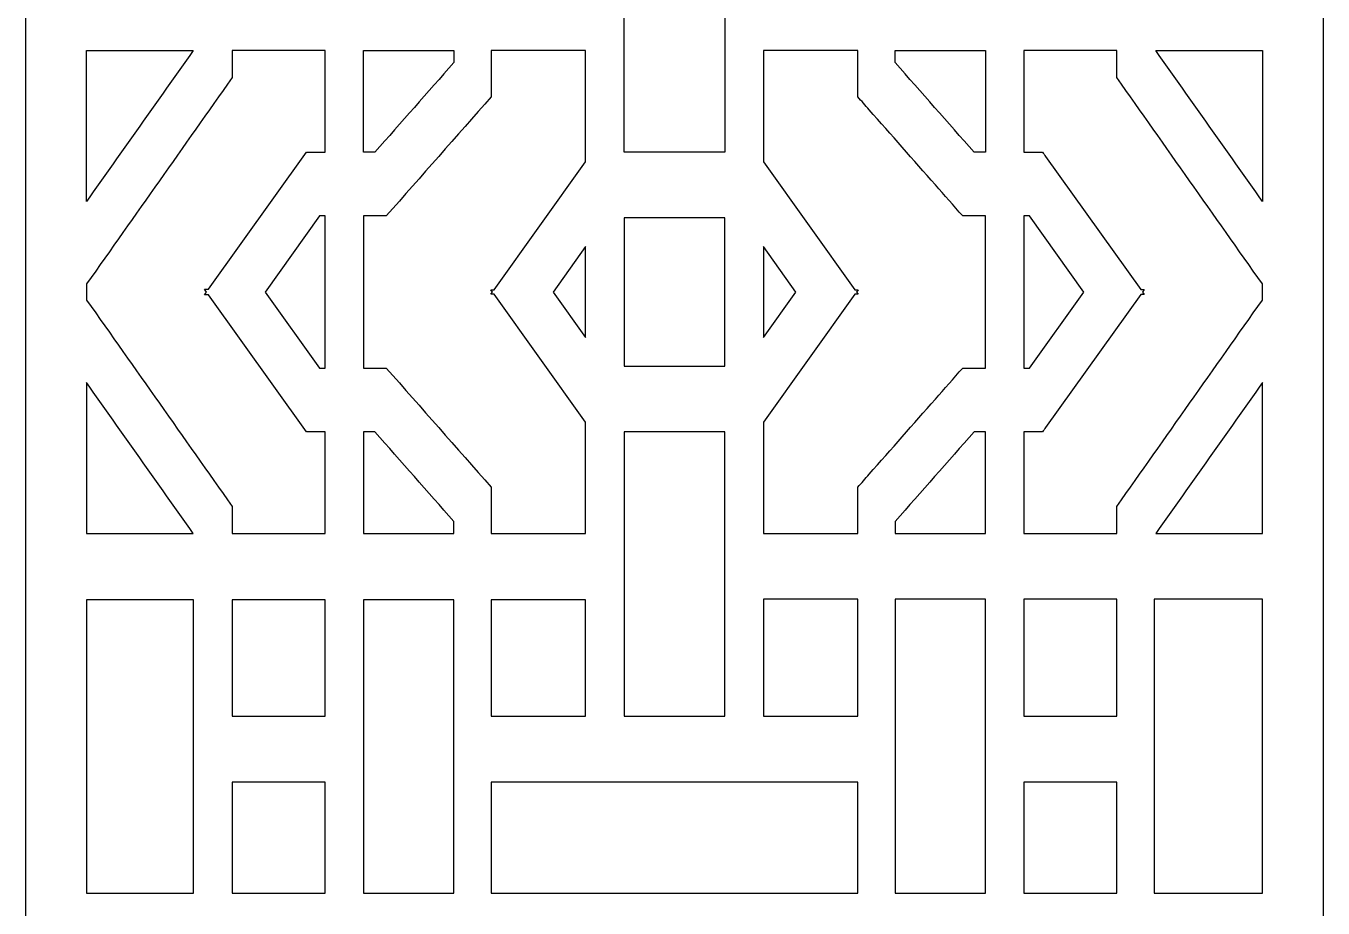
# Model space of a CAD drawing. Header units: centimetres. Extents: x 7.81 to 12.93, y -0.75 to 9.
# Drawn here: x 7.81 to 12.93, y 1.69 to 5.18 of the extents above; entities that cross this region are included whole.
import ezdxf

# ---------------------------------------------------------------- set-up
doc = ezdxf.new("R2010")
doc.units = ezdxf.units.CM
doc.header["$MEASUREMENT"] = 0
doc.layers.add('layer 1', color=7, linetype='Continuous')

msp = doc.modelspace()

# ---------------------------------------------------------------- linework, layer by layer
at = {"layer": 'layer 1', "color": 250, "lineweight": 30}
for points, knots in [([(12.92771, 4.11537), (12.92771, 4.11537), (12.92771, 4.13556), (12.92771, 4.13556), (12.92771, 4.13556), (12.92771, 4.13556), (12.92771, 9.00077), (12.92771, 9.00077), (12.92771, 9.00077), (11.22116, 9.00077), (9.51461, 9.00077), (7.80806, 9.00077), (7.80806, 9.00077), (7.80806, 9.00077), (7.80806, 4.13556), (7.80806, 4.13556), (7.80806, 4.13556), (7.80806, 4.13556), (7.80806, 4.11537), (7.80806, 4.11537), (7.80806, 4.11537), (7.80806, 4.11537), (7.80806, -0.74983), (7.80806, -0.74983), (7.80806, -0.74983), (9.51461, -0.74983), (11.22116, -0.74983), (12.92771, -0.74983), (12.92771, -0.74983), (12.92771, -0.74983), (12.92771, 4.11537), (12.92771, 4.11537)], [0, 0, 0, 0, 0.1111111, 0.1111111, 0.1111111, 0.1111111, 0.2222222, 0.2222222, 0.2222222, 0.2222222, 0.3333333, 0.3333333, 0.3333333, 0.3333333, 0.4444444, 0.4444444, 0.4444444, 0.4444444, 0.5555556, 0.5555556, 0.5555556, 0.5555556, 0.6666667, 0.6666667, 0.6666667, 0.6666667, 0.7777778, 0.7777778, 0.7777778, 0.7777778, 1, 1, 1, 1]), ([(10.16925, 5.80037), (10.16925, 5.42613), (10.16925, 5.05187), (10.16925, 4.67762), (10.16925, 4.67762), (10.25012, 4.67762), (10.33099, 4.67762), (10.41185, 4.67762), (10.41185, 4.67762), (10.43469, 4.67762), (10.45752, 4.67762), (10.48035, 4.67762), (10.48035, 4.67762), (10.5091, 4.67762), (10.53785, 4.67762), (10.56661, 4.67762), (10.56661, 4.67762), (10.56661, 4.8112), (10.56661, 4.94479), (10.56661, 5.07837), (10.56661, 5.07837), (10.56661, 5.16499), (10.56661, 5.25159), (10.56661, 5.3382), (10.56661, 5.3382), (10.56661, 5.49226), (10.56661, 5.64632), (10.56661, 5.80037), (10.56661, 5.80037), (10.43415, 5.80037), (10.30171, 5.80037), (10.16925, 5.80037)], [0, 0, 0, 0, 0.1111111, 0.1111111, 0.1111111, 0.1111111, 0.2222222, 0.2222222, 0.2222222, 0.2222222, 0.3333333, 0.3333333, 0.3333333, 0.3333333, 0.4444444, 0.4444444, 0.4444444, 0.4444444, 0.5555556, 0.5555556, 0.5555556, 0.5555556, 0.6666667, 0.6666667, 0.6666667, 0.6666667, 0.7777778, 0.7777778, 0.7777778, 0.7777778, 1, 1, 1, 1]), ([(8.04758, 4.11537), (8.04758, 4.11537), (8.04758, 4.11594), (8.04758, 4.11594), (8.04758, 4.11594), (8.04758, 4.11594), (8.04758, 4.11601), (8.04758, 4.11601), (8.04758, 4.11601), (8.04758, 4.11601), (8.04758, 4.11658), (8.04758, 4.11658), (8.04758, 4.11658), (8.04758, 4.11658), (8.04758, 4.11668), (8.04758, 4.11668), (8.04758, 4.11668), (8.04758, 4.11668), (8.04758, 4.11724), (8.04758, 4.11724), (8.04758, 4.11724), (8.04758, 4.11724), (8.04758, 4.11731), (8.04758, 4.11731), (8.04758, 4.11731), (8.04758, 4.11731), (8.04758, 4.11788), (8.04758, 4.11788), (8.04758, 4.11788), (8.04758, 4.11788), (8.04758, 4.11798), (8.04758, 4.11798), (8.04758, 4.11798), (8.04758, 4.11798), (8.04758, 4.11855), (8.04758, 4.11855), (8.04758, 4.11855), (8.04758, 4.11855), (8.04758, 4.11862), (8.04758, 4.11862), (8.04758, 4.11862), (8.04758, 4.11862), (8.04758, 4.11919), (8.04758, 4.11919), (8.04758, 4.11919), (8.04758, 4.11919), (8.04758, 4.11928), (8.04758, 4.11928), (8.04758, 4.11928), (8.04758, 4.11928), (8.04758, 4.11985), (8.04758, 4.11985), (8.04758, 4.11985), (8.04758, 4.11985), (8.04758, 4.11992), (8.04758, 4.11992), (8.04758, 4.11992), (8.04758, 4.11992), (8.04758, 4.12049), (8.04758, 4.12049), (8.04758, 4.12049), (8.04758, 4.12049), (8.04758, 4.12059), (8.04758, 4.12059), (8.04758, 4.12059), (8.04758, 4.12059), (8.04758, 4.12115), (8.04758, 4.12115), (8.04758, 4.12115), (8.04758, 4.12115), (8.04758, 4.12123), (8.04758, 4.12123), (8.04758, 4.12123), (8.04758, 4.12123), (8.04758, 4.12179), (8.04758, 4.12179), (8.04758, 4.12179), (8.04758, 4.12179), (8.04758, 4.12189), (8.04758, 4.12189), (8.04758, 4.12189), (8.04758, 4.12189), (8.04758, 4.12246), (8.04758, 4.12246), (8.04758, 4.12246), (8.04758, 4.12246), (8.04758, 4.12253), (8.04758, 4.12253), (8.04758, 4.12253), (8.04758, 4.12253), (8.04758, 4.1231), (8.04758, 4.1231), (8.04758, 4.1231), (8.04758, 4.1231), (8.04758, 4.12319), (8.04758, 4.12319), (8.04758, 4.12319), (8.04758, 4.12319), (8.04758, 4.12376), (8.04758, 4.12376), (8.04758, 4.12376), (8.04758, 4.12376), (8.04758, 4.12383), (8.04758, 4.12383), (8.04758, 4.12383), (8.04758, 4.12383), (8.04758, 4.12443), (8.04758, 4.12443), (8.04758, 4.12443), (8.04758, 4.12443), (8.04758, 4.1245), (8.04758, 4.1245), (8.04758, 4.1245), (8.04758, 4.1245), (8.04758, 4.12509), (8.04758, 4.12509), (8.04758, 4.12509), (8.04758, 4.12509), (8.04758, 4.12516), (8.04758, 4.12516), (8.04758, 4.12516), (8.04758, 4.12516), (8.04758, 4.12573), (8.04758, 4.12573), (8.04758, 4.12573), (8.04758, 4.12573), (8.04758, 4.12583), (8.04758, 4.12583), (8.04758, 4.12583), (8.04758, 4.12583), (8.04758, 4.1264), (8.04758, 4.1264), (8.04758, 4.1264), (8.04758, 4.1264), (8.04758, 4.12647), (8.04758, 4.12647), (8.04758, 4.12647), (8.04758, 4.12647), (8.04758, 4.12704), (8.04758, 4.12704), (8.04758, 4.12704), (8.04758, 4.12704), (8.04758, 4.12713), (8.04758, 4.12713), (8.04758, 4.12713), (8.04758, 4.12713), (8.04758, 4.1277), (8.04758, 4.1277), (8.04758, 4.1277), (8.04758, 4.1277), (8.04758, 4.12777), (8.04758, 4.12777), (8.04758, 4.12777), (8.04758, 4.12777), (8.04758, 4.12834), (8.04758, 4.12834), (8.04758, 4.12834), (8.04758, 4.12834), (8.04758, 4.12844), (8.04758, 4.12844), (8.04758, 4.12844), (8.04758, 4.12844), (8.04758, 4.129), (8.04758, 4.129), (8.04758, 4.129), (8.04758, 4.129), (8.04758, 4.12908), (8.04758, 4.12908), (8.04758, 4.12908), (8.04758, 4.12908), (8.04758, 4.12965), (8.04758, 4.12965), (8.04758, 4.12965), (8.04758, 4.12965), (8.04758, 4.12974), (8.04758, 4.12974), (8.04758, 4.12974), (8.04758, 4.12974), (8.04758, 4.13032), (8.04758, 4.13032), (8.04758, 4.13032), (8.04758, 4.13032), (8.04758, 4.13038), (8.04758, 4.13038), (8.04758, 4.13038), (8.04758, 4.13038), (8.04758, 4.13096), (8.04758, 4.13096), (8.04758, 4.13096), (8.04758, 4.13096), (8.04758, 4.13104), (8.04758, 4.13104), (8.04758, 4.13104), (8.04758, 4.13104), (8.04758, 4.13162), (8.04758, 4.13162), (8.04758, 4.13162), (8.04758, 4.13162), (8.04758, 4.13168), (8.04758, 4.13168), (8.04758, 4.13168), (8.04758, 4.13168), (8.04758, 4.13226), (8.04758, 4.13226), (8.04758, 4.13226), (8.04758, 4.13226), (8.04758, 4.13235), (8.04758, 4.13235), (8.04758, 4.13235), (8.04758, 4.13235), (8.04758, 4.13293), (8.04758, 4.13293), (8.04758, 4.13293), (8.04758, 4.13293), (8.04758, 4.13299), (8.04758, 4.13299), (8.04758, 4.13299), (8.04758, 4.13299), (8.04758, 4.13356), (8.04758, 4.13356), (8.04758, 4.13356), (8.04758, 4.13356), (8.04758, 4.13365), (8.04758, 4.13365), (8.04758, 4.13365), (8.04758, 4.13365), (8.04758, 4.13423), (8.04758, 4.13423), (8.04758, 4.13423), (8.04758, 4.13423), (8.04758, 4.13429), (8.04758, 4.13429), (8.04758, 4.13429), (8.04758, 4.13429), (8.04758, 4.13489), (8.04758, 4.13489), (8.04758, 4.13489), (8.04758, 4.13489), (8.04758, 4.13496), (8.04758, 4.13496), (8.04758, 4.13496), (8.04758, 4.13496), (8.04758, 4.13556), (8.04758, 4.13556), (8.04758, 4.13556), (8.04758, 4.13556), (8.04758, 4.15723), (8.04758, 4.15723), (8.04758, 4.15723), (8.23897, 4.42875), (8.43036, 4.70028), (8.62175, 4.9718), (8.62175, 4.9718), (8.62175, 5.00734), (8.62175, 5.04285), (8.62175, 5.07837), (8.62175, 5.07837), (8.74398, 5.07837), (8.86621, 5.07837), (8.98843, 5.07837), (8.98843, 5.07837), (8.98843, 4.94479), (8.98843, 4.8112), (8.98843, 4.67762), (8.98843, 4.67762), (8.96409, 4.67762), (8.93975, 4.67762), (8.9154, 4.67762), (8.9154, 4.67762), (8.9154, 4.67762), (8.52858, 4.13616), (8.52858, 4.13616), (8.52858, 4.13616), (8.52858, 4.13616), (8.51321, 4.13627), (8.51321, 4.13627), (8.51321, 4.13627), (8.51321, 4.13627), (8.52093, 4.12546), (8.52093, 4.12546), (8.52093, 4.12546), (8.52093, 4.12546), (8.51321, 4.11466), (8.51321, 4.11466), (8.51321, 4.11466), (8.51321, 4.11466), (8.52858, 4.11476), (8.52858, 4.11476), (8.52858, 4.11476), (8.52858, 4.11476), (8.9154, 3.57331), (8.9154, 3.57331), (8.9154, 3.57331), (8.93975, 3.57331), (8.96409, 3.57331), (8.98843, 3.57331), (8.98843, 3.57331), (8.98843, 3.43973), (8.98843, 3.30614), (8.98843, 3.17256), (8.98843, 3.17256), (8.86621, 3.17256), (8.74398, 3.17256), (8.62175, 3.17256), (8.62175, 3.17256), (8.62175, 3.20808), (8.62175, 3.2436), (8.62175, 3.27913), (8.62175, 3.27913), (8.43036, 3.55065), (8.23897, 3.82218), (8.04758, 4.0937), (8.04758, 4.0937), (8.04758, 4.0937), (8.04758, 4.11537), (8.04758, 4.11537)], [0, 0, 0, 0, 0.0125, 0.0125, 0.0125, 0.0125, 0.025, 0.025, 0.025, 0.025, 0.0375, 0.0375, 0.0375, 0.0375, 0.05, 0.05, 0.05, 0.05, 0.0625, 0.0625, 0.0625, 0.0625, 0.075, 0.075, 0.075, 0.075, 0.0875, 0.0875, 0.0875, 0.0875, 0.1, 0.1, 0.1, 0.1, 0.1125, 0.1125, 0.1125, 0.1125, 0.125, 0.125, 0.125, 0.125, 0.1375, 0.1375, 0.1375, 0.1375, 0.15, 0.15, 0.15, 0.15, 0.1625, 0.1625, 0.1625, 0.1625, 0.175, 0.175, 0.175, 0.175, 0.1875, 0.1875, 0.1875, 0.1875, 0.2, 0.2, 0.2, 0.2, 0.2125, 0.2125, 0.2125, 0.2125, 0.225, 0.225, 0.225, 0.225, 0.2375, 0.2375, 0.2375, 0.2375, 0.25, 0.25, 0.25, 0.25, 0.2625, 0.2625, 0.2625, 0.2625, 0.275, 0.275, 0.275, 0.275, 0.2875, 0.2875, 0.2875, 0.2875, 0.3, 0.3, 0.3, 0.3, 0.3125, 0.3125, 0.3125, 0.3125, 0.325, 0.325, 0.325, 0.325, 0.3375, 0.3375, 0.3375, 0.3375, 0.35, 0.35, 0.35, 0.35, 0.3625, 0.3625, 0.3625, 0.3625, 0.375, 0.375, 0.375, 0.375, 0.3875, 0.3875, 0.3875, 0.3875, 0.4, 0.4, 0.4, 0.4, 0.4125, 0.4125, 0.4125, 0.4125, 0.425, 0.425, 0.425, 0.425, 0.4375, 0.4375, 0.4375, 0.4375, 0.45, 0.45, 0.45, 0.45, 0.4625, 0.4625, 0.4625, 0.4625, 0.475, 0.475, 0.475, 0.475, 0.4875, 0.4875, 0.4875, 0.4875, 0.5, 0.5, 0.5, 0.5, 0.5125, 0.5125, 0.5125, 0.5125, 0.525, 0.525, 0.525, 0.525, 0.5375, 0.5375, 0.5375, 0.5375, 0.55, 0.55, 0.55, 0.55, 0.5625, 0.5625, 0.5625, 0.5625, 0.575, 0.575, 0.575, 0.575, 0.5875, 0.5875, 0.5875, 0.5875, 0.6, 0.6, 0.6, 0.6, 0.6125, 0.6125, 0.6125, 0.6125, 0.625, 0.625, 0.625, 0.625, 0.6375, 0.6375, 0.6375, 0.6375, 0.65, 0.65, 0.65, 0.65, 0.6625, 0.6625, 0.6625, 0.6625, 0.675, 0.675, 0.675, 0.675, 0.6875, 0.6875, 0.6875, 0.6875, 0.7, 0.7, 0.7, 0.7, 0.7125, 0.7125, 0.7125, 0.7125, 0.725, 0.725, 0.725, 0.725, 0.7375, 0.7375, 0.7375, 0.7375, 0.75, 0.75, 0.75, 0.75, 0.7625, 0.7625, 0.7625, 0.7625, 0.775, 0.775, 0.775, 0.775, 0.7875, 0.7875, 0.7875, 0.7875, 0.8, 0.8, 0.8, 0.8, 0.8125, 0.8125, 0.8125, 0.8125, 0.825, 0.825, 0.825, 0.825, 0.8375, 0.8375, 0.8375, 0.8375, 0.85, 0.85, 0.85, 0.85, 0.8625, 0.8625, 0.8625, 0.8625, 0.875, 0.875, 0.875, 0.875, 0.8875, 0.8875, 0.8875, 0.8875, 0.9, 0.9, 0.9, 0.9, 0.9125, 0.9125, 0.9125, 0.9125, 0.925, 0.925, 0.925, 0.925, 0.9375, 0.9375, 0.9375, 0.9375, 0.95, 0.95, 0.95, 0.95, 0.9625, 0.9625, 0.9625, 0.9625, 0.975, 0.975, 0.975, 0.975, 1, 1, 1, 1]), ([(8.04758, 5.07837), (8.04758, 4.87998), (8.04758, 4.68159), (8.04758, 4.48319), (8.04758, 4.48319), (8.18761, 4.68159), (8.32765, 4.87998), (8.46768, 5.07837), (8.46768, 5.07837), (8.32765, 5.07837), (8.18761, 5.07837), (8.04758, 5.07837)], [0, 0, 0, 0, 0.25, 0.25, 0.25, 0.25, 0.5, 0.5, 0.5, 0.5, 1, 1, 1, 1]), ([(9.14081, 4.11537), (9.14081, 4.11537), (9.14081, 4.11616), (9.14081, 4.11616), (9.14081, 4.11616), (9.14081, 4.11616), (9.14081, 4.12021), (9.14081, 4.12021), (9.14081, 4.12021), (9.14081, 4.12021), (9.14081, 4.121), (9.14081, 4.121), (9.14081, 4.121), (9.14081, 4.121), (9.14081, 4.12506), (9.14081, 4.12506), (9.14081, 4.12506), (9.14081, 4.12506), (9.14081, 4.12585), (9.14081, 4.12585), (9.14081, 4.12585), (9.14081, 4.12585), (9.14081, 4.1299), (9.14081, 4.1299), (9.14081, 4.1299), (9.14081, 4.1299), (9.14081, 4.13069), (9.14081, 4.13069), (9.14081, 4.13069), (9.14081, 4.13069), (9.14081, 4.13477), (9.14081, 4.13477), (9.14081, 4.13477), (9.14081, 4.13477), (9.14081, 4.13556), (9.14081, 4.13556), (9.14081, 4.13556), (9.14081, 4.13556), (9.14081, 4.42578), (9.14081, 4.42578), (9.14081, 4.42578), (9.1706, 4.42578), (9.2004, 4.42578), (9.23019, 4.42578), (9.23019, 4.42578), (9.36833, 4.58262), (9.50647, 4.73946), (9.64462, 4.89628), (9.64462, 4.89628), (9.64462, 4.95698), (9.64462, 5.01768), (9.64462, 5.07837), (9.64462, 5.07837), (9.7687, 5.07837), (9.89278, 5.07837), (10.01687, 5.07837), (10.01687, 5.07837), (10.01687, 4.93204), (10.01687, 4.7857), (10.01687, 4.63937), (10.01687, 4.63937), (10.01687, 4.63937), (9.65596, 4.13418), (9.65596, 4.13418), (9.65596, 4.13418), (9.65596, 4.13418), (9.64355, 4.13412), (9.64355, 4.13412), (9.64355, 4.13412), (9.64355, 4.13412), (9.64973, 4.12546), (9.64973, 4.12546), (9.64973, 4.12546), (9.64973, 4.12546), (9.64355, 4.11681), (9.64355, 4.11681), (9.64355, 4.11681), (9.64355, 4.11681), (9.65597, 4.11672), (9.65597, 4.11672), (9.65597, 4.11672), (9.65597, 4.11672), (10.01687, 3.61156), (10.01687, 3.61156), (10.01687, 3.61156), (10.01687, 3.46523), (10.01687, 3.31889), (10.01687, 3.17256), (10.01687, 3.17256), (9.89278, 3.17256), (9.7687, 3.17256), (9.64462, 3.17256), (9.64462, 3.17256), (9.64462, 3.23325), (9.64462, 3.29395), (9.64462, 3.35465), (9.64462, 3.35465), (9.50647, 3.51148), (9.36833, 3.66831), (9.23019, 3.82515), (9.23019, 3.82515), (9.2004, 3.82515), (9.1706, 3.82515), (9.14081, 3.82515), (9.14081, 3.82515), (9.14081, 3.82515), (9.14081, 4.11537), (9.14081, 4.11537)], [0, 0, 0, 0, 0.0357143, 0.0357143, 0.0357143, 0.0357143, 0.0714286, 0.0714286, 0.0714286, 0.0714286, 0.1071429, 0.1071429, 0.1071429, 0.1071429, 0.1428571, 0.1428571, 0.1428571, 0.1428571, 0.1785714, 0.1785714, 0.1785714, 0.1785714, 0.2142857, 0.2142857, 0.2142857, 0.2142857, 0.25, 0.25, 0.25, 0.25, 0.2857143, 0.2857143, 0.2857143, 0.2857143, 0.3214286, 0.3214286, 0.3214286, 0.3214286, 0.3571429, 0.3571429, 0.3571429, 0.3571429, 0.3928571, 0.3928571, 0.3928571, 0.3928571, 0.4285714, 0.4285714, 0.4285714, 0.4285714, 0.4642857, 0.4642857, 0.4642857, 0.4642857, 0.5, 0.5, 0.5, 0.5, 0.5357143, 0.5357143, 0.5357143, 0.5357143, 0.5714286, 0.5714286, 0.5714286, 0.5714286, 0.6071429, 0.6071429, 0.6071429, 0.6071429, 0.6428571, 0.6428571, 0.6428571, 0.6428571, 0.6785714, 0.6785714, 0.6785714, 0.6785714, 0.7142857, 0.7142857, 0.7142857, 0.7142857, 0.75, 0.75, 0.75, 0.75, 0.7857143, 0.7857143, 0.7857143, 0.7857143, 0.8214286, 0.8214286, 0.8214286, 0.8214286, 0.8571429, 0.8571429, 0.8571429, 0.8571429, 0.8928571, 0.8928571, 0.8928571, 0.8928571, 0.9285714, 0.9285714, 0.9285714, 0.9285714, 1, 1, 1, 1]), ([(9.14081, 5.07837), (9.14081, 4.94479), (9.14081, 4.8112), (9.14081, 4.67762), (9.14081, 4.67762), (9.15572, 4.67762), (9.17062, 4.67762), (9.18552, 4.67762), (9.18552, 4.67762), (9.28932, 4.79547), (9.39311, 4.91331), (9.49691, 5.03115), (9.49691, 5.03115), (9.49691, 5.04689), (9.49691, 5.06264), (9.49691, 5.07837), (9.49691, 5.07837), (9.37821, 5.07837), (9.25952, 5.07837), (9.14081, 5.07837)], [0, 0, 0, 0, 0.1666667, 0.1666667, 0.1666667, 0.1666667, 0.3333333, 0.3333333, 0.3333333, 0.3333333, 0.5, 0.5, 0.5, 0.5, 0.6666667, 0.6666667, 0.6666667, 0.6666667, 1, 1, 1, 1]), ([(11.07961, 4.1165), (11.07961, 4.1165), (11.09242, 4.11652), (11.09242, 4.11652), (11.09242, 4.11652), (11.09242, 4.11652), (11.08601, 4.12546), (11.08601, 4.12546), (11.08601, 4.12546), (11.08601, 4.12546), (11.09242, 4.13441), (11.09242, 4.13441), (11.09242, 4.13441), (11.09242, 4.13441), (11.07961, 4.13441), (11.07961, 4.13441), (11.07961, 4.13441), (11.07961, 4.13441), (10.71899, 4.63925), (10.71899, 4.63925), (10.71899, 4.63925), (10.71899, 4.78562), (10.71899, 4.932), (10.71899, 5.07837), (10.71899, 5.07837), (10.84305, 5.07837), (10.9671, 5.07837), (11.09115, 5.07837), (11.09115, 5.07837), (11.09115, 5.02508), (11.09115, 4.97179), (11.09115, 4.9185), (11.09115, 4.9185), (11.09115, 4.9111), (11.09115, 4.90369), (11.09115, 4.89628), (11.09115, 4.89628), (11.10621, 4.8792), (11.12126, 4.86211), (11.13631, 4.84503), (11.13631, 4.84503), (11.22341, 4.74614), (11.31051, 4.64724), (11.39762, 4.54835), (11.39762, 4.54835), (11.43361, 4.50749), (11.4696, 4.46664), (11.50558, 4.42578), (11.50558, 4.42578), (11.53538, 4.42578), (11.56517, 4.42578), (11.59496, 4.42578), (11.59496, 4.42578), (11.59496, 4.42578), (11.59496, 4.13556), (11.59496, 4.13556), (11.59496, 4.13556), (11.59496, 4.13556), (11.59496, 4.13477), (11.59496, 4.13477), (11.59496, 4.13477), (11.59496, 4.13477), (11.59496, 4.13069), (11.59496, 4.13069), (11.59496, 4.13069), (11.59496, 4.13069), (11.59496, 4.1299), (11.59496, 4.1299), (11.59496, 4.1299), (11.59496, 4.1299), (11.59496, 4.12585), (11.59496, 4.12585), (11.59496, 4.12585), (11.59496, 4.12585), (11.59496, 4.12506), (11.59496, 4.12506), (11.59496, 4.12506), (11.59496, 4.12506), (11.59496, 4.121), (11.59496, 4.121), (11.59496, 4.121), (11.59496, 4.121), (11.59496, 4.12021), (11.59496, 4.12021), (11.59496, 4.12021), (11.59496, 4.12021), (11.59496, 4.11616), (11.59496, 4.11616), (11.59496, 4.11616), (11.59496, 4.11616), (11.59496, 4.11537), (11.59496, 4.11537), (11.59496, 4.11537), (11.59496, 4.11537), (11.59496, 3.82515), (11.59496, 3.82515), (11.59496, 3.82515), (11.56517, 3.82515), (11.53538, 3.82515), (11.50558, 3.82515), (11.50558, 3.82515), (11.4696, 3.78429), (11.43361, 3.74344), (11.39762, 3.70259), (11.39762, 3.70259), (11.31051, 3.60369), (11.22341, 3.5048), (11.13631, 3.40591), (11.13631, 3.40591), (11.12126, 3.38882), (11.10621, 3.37173), (11.09115, 3.35465), (11.09115, 3.35465), (11.09115, 3.34724), (11.09115, 3.33983), (11.09115, 3.33243), (11.09115, 3.33243), (11.09115, 3.27914), (11.09115, 3.22585), (11.09115, 3.17256), (11.09115, 3.17256), (10.9671, 3.17256), (10.84305, 3.17256), (10.71899, 3.17256), (10.71899, 3.17256), (10.71899, 3.31893), (10.71899, 3.46531), (10.71899, 3.61168), (10.71899, 3.61168), (10.71899, 3.61168), (11.07961, 4.1165), (11.07961, 4.1165)], [0, 0, 0, 0, 0.0294118, 0.0294118, 0.0294118, 0.0294118, 0.0588235, 0.0588235, 0.0588235, 0.0588235, 0.0882353, 0.0882353, 0.0882353, 0.0882353, 0.1176471, 0.1176471, 0.1176471, 0.1176471, 0.1470588, 0.1470588, 0.1470588, 0.1470588, 0.1764706, 0.1764706, 0.1764706, 0.1764706, 0.2058824, 0.2058824, 0.2058824, 0.2058824, 0.2352941, 0.2352941, 0.2352941, 0.2352941, 0.2647059, 0.2647059, 0.2647059, 0.2647059, 0.2941176, 0.2941176, 0.2941176, 0.2941176, 0.3235294, 0.3235294, 0.3235294, 0.3235294, 0.3529412, 0.3529412, 0.3529412, 0.3529412, 0.3823529, 0.3823529, 0.3823529, 0.3823529, 0.4117647, 0.4117647, 0.4117647, 0.4117647, 0.4411765, 0.4411765, 0.4411765, 0.4411765, 0.4705882, 0.4705882, 0.4705882, 0.4705882, 0.5, 0.5, 0.5, 0.5, 0.5294118, 0.5294118, 0.5294118, 0.5294118, 0.5588235, 0.5588235, 0.5588235, 0.5588235, 0.5882353, 0.5882353, 0.5882353, 0.5882353, 0.6176471, 0.6176471, 0.6176471, 0.6176471, 0.6470588, 0.6470588, 0.6470588, 0.6470588, 0.6764706, 0.6764706, 0.6764706, 0.6764706, 0.7058824, 0.7058824, 0.7058824, 0.7058824, 0.7352941, 0.7352941, 0.7352941, 0.7352941, 0.7647059, 0.7647059, 0.7647059, 0.7647059, 0.7941176, 0.7941176, 0.7941176, 0.7941176, 0.8235294, 0.8235294, 0.8235294, 0.8235294, 0.8529412, 0.8529412, 0.8529412, 0.8529412, 0.8823529, 0.8823529, 0.8823529, 0.8823529, 0.9117647, 0.9117647, 0.9117647, 0.9117647, 0.9411765, 0.9411765, 0.9411765, 0.9411765, 1, 1, 1, 1]), ([(11.59496, 5.07837), (11.47626, 5.07837), (11.35756, 5.07837), (11.23886, 5.07837), (11.23886, 5.07837), (11.23886, 5.06264), (11.23886, 5.04689), (11.23886, 5.03115), (11.23886, 5.03115), (11.34265, 4.91331), (11.44645, 4.79547), (11.55025, 4.67762), (11.55025, 4.67762), (11.56515, 4.67762), (11.58005, 4.67762), (11.59496, 4.67762), (11.59496, 4.67762), (11.59496, 4.8112), (11.59496, 4.94479), (11.59496, 5.07837)], [0, 0, 0, 0, 0.1666667, 0.1666667, 0.1666667, 0.1666667, 0.3333333, 0.3333333, 0.3333333, 0.3333333, 0.5, 0.5, 0.5, 0.5, 0.6666667, 0.6666667, 0.6666667, 0.6666667, 1, 1, 1, 1]), ([(12.20806, 4.116), (12.20806, 4.116), (12.22152, 4.1161), (12.22152, 4.1161), (12.22152, 4.1161), (12.22152, 4.1161), (12.21481, 4.12546), (12.21481, 4.12546), (12.21481, 4.12546), (12.21481, 4.12546), (12.22152, 4.13483), (12.22152, 4.13483), (12.22152, 4.13483), (12.22152, 4.13483), (12.20807, 4.1349), (12.20807, 4.1349), (12.20807, 4.1349), (12.20807, 4.1349), (11.83257, 4.66055), (11.83257, 4.66055), (11.83257, 4.66055), (11.82851, 4.66624), (11.82444, 4.67193), (11.82037, 4.67762), (11.82037, 4.67762), (11.79603, 4.67762), (11.77169, 4.67762), (11.74734, 4.67762), (11.74734, 4.67762), (11.74734, 4.8112), (11.74734, 4.94479), (11.74734, 5.07837), (11.74734, 5.07837), (11.86957, 5.07837), (11.99179, 5.07837), (12.11402, 5.07837), (12.11402, 5.07837), (12.11402, 5.04285), (12.11402, 5.00734), (12.11402, 4.9718), (12.11402, 4.9718), (12.3054, 4.70028), (12.4968, 4.42875), (12.68819, 4.15723), (12.68819, 4.15723), (12.68819, 4.15723), (12.68819, 4.13556), (12.68819, 4.13556), (12.68819, 4.13556), (12.68819, 4.13556), (12.68819, 4.13496), (12.68819, 4.13496), (12.68819, 4.13496), (12.68819, 4.13496), (12.68819, 4.13489), (12.68819, 4.13489), (12.68819, 4.13489), (12.68819, 4.13489), (12.68819, 4.13429), (12.68819, 4.13429), (12.68819, 4.13429), (12.68819, 4.13429), (12.68819, 4.13423), (12.68819, 4.13423), (12.68819, 4.13423), (12.68819, 4.13423), (12.68819, 4.13365), (12.68819, 4.13365), (12.68819, 4.13365), (12.68819, 4.13365), (12.68819, 4.13356), (12.68819, 4.13356), (12.68819, 4.13356), (12.68819, 4.13356), (12.68819, 4.13299), (12.68819, 4.13299), (12.68819, 4.13299), (12.68819, 4.13299), (12.68819, 4.13293), (12.68819, 4.13293), (12.68819, 4.13293), (12.68819, 4.13293), (12.68819, 4.13235), (12.68819, 4.13235), (12.68819, 4.13235), (12.68819, 4.13235), (12.68819, 4.13226), (12.68819, 4.13226), (12.68819, 4.13226), (12.68819, 4.13226), (12.68819, 4.13168), (12.68819, 4.13168), (12.68819, 4.13168), (12.68819, 4.13168), (12.68819, 4.13162), (12.68819, 4.13162), (12.68819, 4.13162), (12.68819, 4.13162), (12.68819, 4.13104), (12.68819, 4.13104), (12.68819, 4.13104), (12.68819, 4.13104), (12.68819, 4.13096), (12.68819, 4.13096), (12.68819, 4.13096), (12.68819, 4.13096), (12.68819, 4.13038), (12.68819, 4.13038), (12.68819, 4.13038), (12.68819, 4.13038), (12.68819, 4.13032), (12.68819, 4.13032), (12.68819, 4.13032), (12.68819, 4.13032), (12.68819, 4.12974), (12.68819, 4.12974), (12.68819, 4.12974), (12.68819, 4.12974), (12.68819, 4.12965), (12.68819, 4.12965), (12.68819, 4.12965), (12.68819, 4.12965), (12.68819, 4.12908), (12.68819, 4.12908), (12.68819, 4.12908), (12.68819, 4.12908), (12.68819, 4.129), (12.68819, 4.129), (12.68819, 4.129), (12.68819, 4.129), (12.68819, 4.12844), (12.68819, 4.12844), (12.68819, 4.12844), (12.68819, 4.12844), (12.68819, 4.12834), (12.68819, 4.12834), (12.68819, 4.12834), (12.68819, 4.12834), (12.68819, 4.12777), (12.68819, 4.12777), (12.68819, 4.12777), (12.68819, 4.12777), (12.68819, 4.1277), (12.68819, 4.1277), (12.68819, 4.1277), (12.68819, 4.1277), (12.68819, 4.12713), (12.68819, 4.12713), (12.68819, 4.12713), (12.68819, 4.12713), (12.68819, 4.12704), (12.68819, 4.12704), (12.68819, 4.12704), (12.68819, 4.12704), (12.68819, 4.12647), (12.68819, 4.12647), (12.68819, 4.12647), (12.68819, 4.12647), (12.68819, 4.1264), (12.68819, 4.1264), (12.68819, 4.1264), (12.68819, 4.1264), (12.68819, 4.12583), (12.68819, 4.12583), (12.68819, 4.12583), (12.68819, 4.12583), (12.68819, 4.12573), (12.68819, 4.12573), (12.68819, 4.12573), (12.68819, 4.12573), (12.68819, 4.12516), (12.68819, 4.12516), (12.68819, 4.12516), (12.68819, 4.12516), (12.68819, 4.12509), (12.68819, 4.12509), (12.68819, 4.12509), (12.68819, 4.12509), (12.68819, 4.1245), (12.68819, 4.1245), (12.68819, 4.1245), (12.68819, 4.1245), (12.68819, 4.12443), (12.68819, 4.12443), (12.68819, 4.12443), (12.68819, 4.12443), (12.68819, 4.12383), (12.68819, 4.12383), (12.68819, 4.12383), (12.68819, 4.12383), (12.68819, 4.12376), (12.68819, 4.12376), (12.68819, 4.12376), (12.68819, 4.12376), (12.68819, 4.12319), (12.68819, 4.12319), (12.68819, 4.12319), (12.68819, 4.12319), (12.68819, 4.1231), (12.68819, 4.1231), (12.68819, 4.1231), (12.68819, 4.1231), (12.68819, 4.12253), (12.68819, 4.12253), (12.68819, 4.12253), (12.68819, 4.12253), (12.68819, 4.12246), (12.68819, 4.12246), (12.68819, 4.12246), (12.68819, 4.12246), (12.68819, 4.12189), (12.68819, 4.12189), (12.68819, 4.12189), (12.68819, 4.12189), (12.68819, 4.12179), (12.68819, 4.12179), (12.68819, 4.12179), (12.68819, 4.12179), (12.68819, 4.12123), (12.68819, 4.12123), (12.68819, 4.12123), (12.68819, 4.12123), (12.68819, 4.12115), (12.68819, 4.12115), (12.68819, 4.12115), (12.68819, 4.12115), (12.68819, 4.12059), (12.68819, 4.12059), (12.68819, 4.12059), (12.68819, 4.12059), (12.68819, 4.12049), (12.68819, 4.12049), (12.68819, 4.12049), (12.68819, 4.12049), (12.68819, 4.11992), (12.68819, 4.11992), (12.68819, 4.11992), (12.68819, 4.11992), (12.68819, 4.11985), (12.68819, 4.11985), (12.68819, 4.11985), (12.68819, 4.11985), (12.68819, 4.11928), (12.68819, 4.11928), (12.68819, 4.11928), (12.68819, 4.11928), (12.68819, 4.11919), (12.68819, 4.11919), (12.68819, 4.11919), (12.68819, 4.11919), (12.68819, 4.11862), (12.68819, 4.11862), (12.68819, 4.11862), (12.68819, 4.11862), (12.68819, 4.11855), (12.68819, 4.11855), (12.68819, 4.11855), (12.68819, 4.11855), (12.68819, 4.11798), (12.68819, 4.11798), (12.68819, 4.11798), (12.68819, 4.11798), (12.68819, 4.11788), (12.68819, 4.11788), (12.68819, 4.11788), (12.68819, 4.11788), (12.68819, 4.11731), (12.68819, 4.11731), (12.68819, 4.11731), (12.68819, 4.11731), (12.68819, 4.11724), (12.68819, 4.11724), (12.68819, 4.11724), (12.68819, 4.11724), (12.68819, 4.11668), (12.68819, 4.11668), (12.68819, 4.11668), (12.68819, 4.11668), (12.68819, 4.11658), (12.68819, 4.11658), (12.68819, 4.11658), (12.68819, 4.11658), (12.68819, 4.11601), (12.68819, 4.11601), (12.68819, 4.11601), (12.68819, 4.11601), (12.68819, 4.11594), (12.68819, 4.11594), (12.68819, 4.11594), (12.68819, 4.11594), (12.68819, 4.11537), (12.68819, 4.11537), (12.68819, 4.11537), (12.68819, 4.11537), (12.68819, 4.0937), (12.68819, 4.0937), (12.68819, 4.0937), (12.4968, 3.82218), (12.3054, 3.55065), (12.11402, 3.27913), (12.11402, 3.27913), (12.11402, 3.2436), (12.11402, 3.20808), (12.11402, 3.17256), (12.11402, 3.17256), (11.99179, 3.17256), (11.86957, 3.17256), (11.74734, 3.17256), (11.74734, 3.17256), (11.74734, 3.30614), (11.74734, 3.43973), (11.74734, 3.57331), (11.74734, 3.57331), (11.77169, 3.57331), (11.79603, 3.57331), (11.82037, 3.57331), (11.82037, 3.57331), (11.82444, 3.579), (11.82851, 3.5847), (11.83257, 3.59038), (11.83257, 3.59038), (11.83257, 3.59038), (12.20806, 4.116), (12.20806, 4.116)], [0, 0, 0, 0, 0.0121951, 0.0121951, 0.0121951, 0.0121951, 0.0243902, 0.0243902, 0.0243902, 0.0243902, 0.0365854, 0.0365854, 0.0365854, 0.0365854, 0.0487805, 0.0487805, 0.0487805, 0.0487805, 0.0609756, 0.0609756, 0.0609756, 0.0609756, 0.0731707, 0.0731707, 0.0731707, 0.0731707, 0.0853659, 0.0853659, 0.0853659, 0.0853659, 0.097561, 0.097561, 0.097561, 0.097561, 0.1097561, 0.1097561, 0.1097561, 0.1097561, 0.1219512, 0.1219512, 0.1219512, 0.1219512, 0.1341463, 0.1341463, 0.1341463, 0.1341463, 0.1463415, 0.1463415, 0.1463415, 0.1463415, 0.1585366, 0.1585366, 0.1585366, 0.1585366, 0.1707317, 0.1707317, 0.1707317, 0.1707317, 0.1829268, 0.1829268, 0.1829268, 0.1829268, 0.195122, 0.195122, 0.195122, 0.195122, 0.2073171, 0.2073171, 0.2073171, 0.2073171, 0.2195122, 0.2195122, 0.2195122, 0.2195122, 0.2317073, 0.2317073, 0.2317073, 0.2317073, 0.2439024, 0.2439024, 0.2439024, 0.2439024, 0.2560976, 0.2560976, 0.2560976, 0.2560976, 0.2682927, 0.2682927, 0.2682927, 0.2682927, 0.2804878, 0.2804878, 0.2804878, 0.2804878, 0.2926829, 0.2926829, 0.2926829, 0.2926829, 0.304878, 0.304878, 0.304878, 0.304878, 0.3170732, 0.3170732, 0.3170732, 0.3170732, 0.3292683, 0.3292683, 0.3292683, 0.3292683, 0.3414634, 0.3414634, 0.3414634, 0.3414634, 0.3536585, 0.3536585, 0.3536585, 0.3536585, 0.3658537, 0.3658537, 0.3658537, 0.3658537, 0.3780488, 0.3780488, 0.3780488, 0.3780488, 0.3902439, 0.3902439, 0.3902439, 0.3902439, 0.402439, 0.402439, 0.402439, 0.402439, 0.4146341, 0.4146341, 0.4146341, 0.4146341, 0.4268293, 0.4268293, 0.4268293, 0.4268293, 0.4390244, 0.4390244, 0.4390244, 0.4390244, 0.4512195, 0.4512195, 0.4512195, 0.4512195, 0.4634146, 0.4634146, 0.4634146, 0.4634146, 0.4756098, 0.4756098, 0.4756098, 0.4756098, 0.4878049, 0.4878049, 0.4878049, 0.4878049, 0.5, 0.5, 0.5, 0.5, 0.5121951, 0.5121951, 0.5121951, 0.5121951, 0.5243902, 0.5243902, 0.5243902, 0.5243902, 0.5365854, 0.5365854, 0.5365854, 0.5365854, 0.5487805, 0.5487805, 0.5487805, 0.5487805, 0.5609756, 0.5609756, 0.5609756, 0.5609756, 0.5731707, 0.5731707, 0.5731707, 0.5731707, 0.5853659, 0.5853659, 0.5853659, 0.5853659, 0.597561, 0.597561, 0.597561, 0.597561, 0.6097561, 0.6097561, 0.6097561, 0.6097561, 0.6219512, 0.6219512, 0.6219512, 0.6219512, 0.6341463, 0.6341463, 0.6341463, 0.6341463, 0.6463415, 0.6463415, 0.6463415, 0.6463415, 0.6585366, 0.6585366, 0.6585366, 0.6585366, 0.6707317, 0.6707317, 0.6707317, 0.6707317, 0.6829268, 0.6829268, 0.6829268, 0.6829268, 0.695122, 0.695122, 0.695122, 0.695122, 0.7073171, 0.7073171, 0.7073171, 0.7073171, 0.7195122, 0.7195122, 0.7195122, 0.7195122, 0.7317073, 0.7317073, 0.7317073, 0.7317073, 0.7439024, 0.7439024, 0.7439024, 0.7439024, 0.7560976, 0.7560976, 0.7560976, 0.7560976, 0.7682927, 0.7682927, 0.7682927, 0.7682927, 0.7804878, 0.7804878, 0.7804878, 0.7804878, 0.7926829, 0.7926829, 0.7926829, 0.7926829, 0.804878, 0.804878, 0.804878, 0.804878, 0.8170732, 0.8170732, 0.8170732, 0.8170732, 0.8292683, 0.8292683, 0.8292683, 0.8292683, 0.8414634, 0.8414634, 0.8414634, 0.8414634, 0.8536585, 0.8536585, 0.8536585, 0.8536585, 0.8658537, 0.8658537, 0.8658537, 0.8658537, 0.8780488, 0.8780488, 0.8780488, 0.8780488, 0.8902439, 0.8902439, 0.8902439, 0.8902439, 0.902439, 0.902439, 0.902439, 0.902439, 0.9146341, 0.9146341, 0.9146341, 0.9146341, 0.9268293, 0.9268293, 0.9268293, 0.9268293, 0.9390244, 0.9390244, 0.9390244, 0.9390244, 0.9512195, 0.9512195, 0.9512195, 0.9512195, 0.9634146, 0.9634146, 0.9634146, 0.9634146, 0.9756098, 0.9756098, 0.9756098, 0.9756098, 1, 1, 1, 1]), ([(12.68819, 4.48319), (12.68819, 4.68159), (12.68819, 4.87998), (12.68819, 5.07837), (12.68819, 5.07837), (12.54816, 5.07837), (12.40813, 5.07837), (12.26809, 5.07837), (12.26809, 5.07837), (12.40813, 4.87998), (12.54816, 4.68159), (12.68819, 4.48319)], [0, 0, 0, 0, 0.25, 0.25, 0.25, 0.25, 0.5, 0.5, 0.5, 0.5, 1, 1, 1, 1]), ([(8.75258, 4.12546), (8.75258, 4.12546), (8.96714, 4.42578), (8.96714, 4.42578), (8.96714, 4.42578), (8.97424, 4.42578), (8.98133, 4.42578), (8.98843, 4.42578), (8.98843, 4.42578), (8.98843, 4.42578), (8.98843, 4.13556), (8.98843, 4.13556), (8.98843, 4.13556), (8.98843, 4.13556), (8.98843, 4.13477), (8.98843, 4.13477), (8.98843, 4.13477), (8.98843, 4.13477), (8.98843, 4.13069), (8.98843, 4.13069), (8.98843, 4.13069), (8.98843, 4.13069), (8.98843, 4.1299), (8.98843, 4.1299), (8.98843, 4.1299), (8.98843, 4.1299), (8.98843, 4.12585), (8.98843, 4.12585), (8.98843, 4.12585), (8.98843, 4.12585), (8.98843, 4.12506), (8.98843, 4.12506), (8.98843, 4.12506), (8.98843, 4.12506), (8.98843, 4.121), (8.98843, 4.121), (8.98843, 4.121), (8.98843, 4.121), (8.98843, 4.12021), (8.98843, 4.12021), (8.98843, 4.12021), (8.98843, 4.12021), (8.98843, 4.11616), (8.98843, 4.11616), (8.98843, 4.11616), (8.98843, 4.11616), (8.98843, 4.11537), (8.98843, 4.11537), (8.98843, 4.11537), (8.98843, 4.11537), (8.98843, 3.82515), (8.98843, 3.82515), (8.98843, 3.82515), (8.98133, 3.82515), (8.97424, 3.82515), (8.96714, 3.82515), (8.96714, 3.82515), (8.96714, 3.82515), (8.75258, 4.12546), (8.75258, 4.12546)], [0, 0, 0, 0, 0.0625, 0.0625, 0.0625, 0.0625, 0.125, 0.125, 0.125, 0.125, 0.1875, 0.1875, 0.1875, 0.1875, 0.25, 0.25, 0.25, 0.25, 0.3125, 0.3125, 0.3125, 0.3125, 0.375, 0.375, 0.375, 0.375, 0.4375, 0.4375, 0.4375, 0.4375, 0.5, 0.5, 0.5, 0.5, 0.5625, 0.5625, 0.5625, 0.5625, 0.625, 0.625, 0.625, 0.625, 0.6875, 0.6875, 0.6875, 0.6875, 0.75, 0.75, 0.75, 0.75, 0.8125, 0.8125, 0.8125, 0.8125, 0.875, 0.875, 0.875, 0.875, 1, 1, 1, 1]), ([(10.16925, 4.11537), (10.16925, 4.11537), (10.16925, 4.11666), (10.16925, 4.11666), (10.16925, 4.11666), (10.16925, 4.11666), (10.16925, 4.12008), (10.16925, 4.12008), (10.16925, 4.12008), (10.16925, 4.12008), (10.16925, 4.12137), (10.16925, 4.12137), (10.16925, 4.12137), (10.16925, 4.12137), (10.16925, 4.12482), (10.16925, 4.12482), (10.16925, 4.12482), (10.16925, 4.12482), (10.16925, 4.1261), (10.16925, 4.1261), (10.16925, 4.1261), (10.16925, 4.1261), (10.16925, 4.12953), (10.16925, 4.12953), (10.16925, 4.12953), (10.16925, 4.12953), (10.16925, 4.13082), (10.16925, 4.13082), (10.16925, 4.13082), (10.16925, 4.13082), (10.16925, 4.13426), (10.16925, 4.13426), (10.16925, 4.13426), (10.16925, 4.13426), (10.16925, 4.13556), (10.16925, 4.13556), (10.16925, 4.13556), (10.16925, 4.13556), (10.16925, 4.4178), (10.16925, 4.4178), (10.16925, 4.4178), (10.30171, 4.4178), (10.43415, 4.4178), (10.56661, 4.4178), (10.56661, 4.4178), (10.56661, 4.4178), (10.56661, 4.13556), (10.56661, 4.13556), (10.56661, 4.13556), (10.56661, 4.13556), (10.56661, 4.13426), (10.56661, 4.13426), (10.56661, 4.13426), (10.56661, 4.13426), (10.56661, 4.13082), (10.56661, 4.13082), (10.56661, 4.13082), (10.56661, 4.13082), (10.56661, 4.12953), (10.56661, 4.12953), (10.56661, 4.12953), (10.56661, 4.12953), (10.56661, 4.1261), (10.56661, 4.1261), (10.56661, 4.1261), (10.56661, 4.1261), (10.56661, 4.12482), (10.56661, 4.12482), (10.56661, 4.12482), (10.56661, 4.12482), (10.56661, 4.12137), (10.56661, 4.12137), (10.56661, 4.12137), (10.56661, 4.12137), (10.56661, 4.12008), (10.56661, 4.12008), (10.56661, 4.12008), (10.56661, 4.12008), (10.56661, 4.11666), (10.56661, 4.11666), (10.56661, 4.11666), (10.56661, 4.11666), (10.56661, 4.11537), (10.56661, 4.11537), (10.56661, 4.11537), (10.56661, 4.11537), (10.56661, 3.83313), (10.56661, 3.83313), (10.56661, 3.83313), (10.43415, 3.83313), (10.30171, 3.83313), (10.16925, 3.83313), (10.16925, 3.83313), (10.16925, 3.83313), (10.16925, 4.11537), (10.16925, 4.11537)], [0, 0, 0, 0, 0.04, 0.04, 0.04, 0.04, 0.08, 0.08, 0.08, 0.08, 0.12, 0.12, 0.12, 0.12, 0.16, 0.16, 0.16, 0.16, 0.2, 0.2, 0.2, 0.2, 0.24, 0.24, 0.24, 0.24, 0.28, 0.28, 0.28, 0.28, 0.32, 0.32, 0.32, 0.32, 0.36, 0.36, 0.36, 0.36, 0.4, 0.4, 0.4, 0.4, 0.44, 0.44, 0.44, 0.44, 0.48, 0.48, 0.48, 0.48, 0.52, 0.52, 0.52, 0.52, 0.56, 0.56, 0.56, 0.56, 0.6, 0.6, 0.6, 0.6, 0.64, 0.64, 0.64, 0.64, 0.68, 0.68, 0.68, 0.68, 0.72, 0.72, 0.72, 0.72, 0.76, 0.76, 0.76, 0.76, 0.8, 0.8, 0.8, 0.8, 0.84, 0.84, 0.84, 0.84, 0.88, 0.88, 0.88, 0.88, 0.92, 0.92, 0.92, 0.92, 1, 1, 1, 1]), ([(11.74734, 4.11537), (11.74734, 4.11537), (11.74734, 4.11616), (11.74734, 4.11616), (11.74734, 4.11616), (11.74734, 4.11616), (11.74734, 4.12021), (11.74734, 4.12021), (11.74734, 4.12021), (11.74734, 4.12021), (11.74734, 4.121), (11.74734, 4.121), (11.74734, 4.121), (11.74734, 4.121), (11.74734, 4.12506), (11.74734, 4.12506), (11.74734, 4.12506), (11.74734, 4.12506), (11.74734, 4.12585), (11.74734, 4.12585), (11.74734, 4.12585), (11.74734, 4.12585), (11.74734, 4.1299), (11.74734, 4.1299), (11.74734, 4.1299), (11.74734, 4.1299), (11.74734, 4.13069), (11.74734, 4.13069), (11.74734, 4.13069), (11.74734, 4.13069), (11.74734, 4.13477), (11.74734, 4.13477), (11.74734, 4.13477), (11.74734, 4.13477), (11.74734, 4.13556), (11.74734, 4.13556), (11.74734, 4.13556), (11.74734, 4.13556), (11.74734, 4.42578), (11.74734, 4.42578), (11.74734, 4.42578), (11.75444, 4.42578), (11.76153, 4.42578), (11.76863, 4.42578), (11.76863, 4.42578), (11.76863, 4.42578), (11.98318, 4.12546), (11.98318, 4.12546), (11.98318, 4.12546), (11.98318, 4.12546), (11.76863, 3.82515), (11.76863, 3.82515), (11.76863, 3.82515), (11.76153, 3.82515), (11.75444, 3.82515), (11.74734, 3.82515), (11.74734, 3.82515), (11.74734, 3.82515), (11.74734, 4.11537), (11.74734, 4.11537)], [0, 0, 0, 0, 0.0625, 0.0625, 0.0625, 0.0625, 0.125, 0.125, 0.125, 0.125, 0.1875, 0.1875, 0.1875, 0.1875, 0.25, 0.25, 0.25, 0.25, 0.3125, 0.3125, 0.3125, 0.3125, 0.375, 0.375, 0.375, 0.375, 0.4375, 0.4375, 0.4375, 0.4375, 0.5, 0.5, 0.5, 0.5, 0.5625, 0.5625, 0.5625, 0.5625, 0.625, 0.625, 0.625, 0.625, 0.6875, 0.6875, 0.6875, 0.6875, 0.75, 0.75, 0.75, 0.75, 0.8125, 0.8125, 0.8125, 0.8125, 0.875, 0.875, 0.875, 0.875, 1, 1, 1, 1]), ([(9.88873, 4.12546), (9.88873, 4.12546), (10.01687, 4.30482), (10.01687, 4.30482), (10.01687, 4.30482), (10.01687, 4.30482), (10.01687, 4.13556), (10.01687, 4.13556), (10.01687, 4.13556), (10.01687, 4.13556), (10.01687, 4.13311), (10.01687, 4.13311), (10.01687, 4.13311), (10.01687, 4.13311), (10.01687, 4.13258), (10.01687, 4.13258), (10.01687, 4.13258), (10.01687, 4.13258), (10.01687, 4.13016), (10.01687, 4.13016), (10.01687, 4.13016), (10.01687, 4.13016), (10.01687, 4.12963), (10.01687, 4.12963), (10.01687, 4.12963), (10.01687, 4.12963), (10.01687, 4.1272), (10.01687, 4.1272), (10.01687, 4.1272), (10.01687, 4.1272), (10.01687, 4.12667), (10.01687, 4.12667), (10.01687, 4.12667), (10.01687, 4.12667), (10.01687, 4.12423), (10.01687, 4.12423), (10.01687, 4.12423), (10.01687, 4.12423), (10.01687, 4.12372), (10.01687, 4.12372), (10.01687, 4.12372), (10.01687, 4.12372), (10.01687, 4.12128), (10.01687, 4.12128), (10.01687, 4.12128), (10.01687, 4.12128), (10.01687, 4.12075), (10.01687, 4.12075), (10.01687, 4.12075), (10.01687, 4.12075), (10.01687, 4.11833), (10.01687, 4.11833), (10.01687, 4.11833), (10.01687, 4.11833), (10.01687, 4.11779), (10.01687, 4.11779), (10.01687, 4.11779), (10.01687, 4.11779), (10.01687, 4.11537), (10.01687, 4.11537), (10.01687, 4.11537), (10.01687, 4.11537), (10.01687, 3.94611), (10.01687, 3.94611), (10.01687, 3.94611), (10.01687, 3.94611), (9.88873, 4.12546), (9.88873, 4.12546)], [0, 0, 0, 0, 0.0555556, 0.0555556, 0.0555556, 0.0555556, 0.1111111, 0.1111111, 0.1111111, 0.1111111, 0.1666667, 0.1666667, 0.1666667, 0.1666667, 0.2222222, 0.2222222, 0.2222222, 0.2222222, 0.2777778, 0.2777778, 0.2777778, 0.2777778, 0.3333333, 0.3333333, 0.3333333, 0.3333333, 0.3888889, 0.3888889, 0.3888889, 0.3888889, 0.4444444, 0.4444444, 0.4444444, 0.4444444, 0.5, 0.5, 0.5, 0.5, 0.5555556, 0.5555556, 0.5555556, 0.5555556, 0.6111111, 0.6111111, 0.6111111, 0.6111111, 0.6666667, 0.6666667, 0.6666667, 0.6666667, 0.7222222, 0.7222222, 0.7222222, 0.7222222, 0.7777778, 0.7777778, 0.7777778, 0.7777778, 0.8333333, 0.8333333, 0.8333333, 0.8333333, 0.8888889, 0.8888889, 0.8888889, 0.8888889, 1, 1, 1, 1]), ([(10.71899, 4.11537), (10.71899, 4.11537), (10.71899, 4.1178), (10.71899, 4.1178), (10.71899, 4.1178), (10.71899, 4.1178), (10.71899, 4.11833), (10.71899, 4.11833), (10.71899, 4.11833), (10.71899, 4.11833), (10.71899, 4.12076), (10.71899, 4.12076), (10.71899, 4.12076), (10.71899, 4.12076), (10.71899, 4.12128), (10.71899, 4.12128), (10.71899, 4.12128), (10.71899, 4.12128), (10.71899, 4.12372), (10.71899, 4.12372), (10.71899, 4.12372), (10.71899, 4.12372), (10.71899, 4.12423), (10.71899, 4.12423), (10.71899, 4.12423), (10.71899, 4.12423), (10.71899, 4.12667), (10.71899, 4.12667), (10.71899, 4.12667), (10.71899, 4.12667), (10.71899, 4.12719), (10.71899, 4.12719), (10.71899, 4.12719), (10.71899, 4.12719), (10.71899, 4.12963), (10.71899, 4.12963), (10.71899, 4.12963), (10.71899, 4.12963), (10.71899, 4.13014), (10.71899, 4.13014), (10.71899, 4.13014), (10.71899, 4.13014), (10.71899, 4.13258), (10.71899, 4.13258), (10.71899, 4.13258), (10.71899, 4.13258), (10.71899, 4.13309), (10.71899, 4.13309), (10.71899, 4.13309), (10.71899, 4.13309), (10.71899, 4.13556), (10.71899, 4.13556), (10.71899, 4.13556), (10.71899, 4.13556), (10.71899, 4.3047), (10.71899, 4.3047), (10.71899, 4.3047), (10.71899, 4.3047), (10.84703, 4.12545), (10.84703, 4.12545), (10.84703, 4.12545), (10.84703, 4.12545), (10.71899, 3.94623), (10.71899, 3.94623), (10.71899, 3.94623), (10.71899, 3.94623), (10.71899, 4.11537), (10.71899, 4.11537)], [0, 0, 0, 0, 0.0555556, 0.0555556, 0.0555556, 0.0555556, 0.1111111, 0.1111111, 0.1111111, 0.1111111, 0.1666667, 0.1666667, 0.1666667, 0.1666667, 0.2222222, 0.2222222, 0.2222222, 0.2222222, 0.2777778, 0.2777778, 0.2777778, 0.2777778, 0.3333333, 0.3333333, 0.3333333, 0.3333333, 0.3888889, 0.3888889, 0.3888889, 0.3888889, 0.4444444, 0.4444444, 0.4444444, 0.4444444, 0.5, 0.5, 0.5, 0.5, 0.5555556, 0.5555556, 0.5555556, 0.5555556, 0.6111111, 0.6111111, 0.6111111, 0.6111111, 0.6666667, 0.6666667, 0.6666667, 0.6666667, 0.7222222, 0.7222222, 0.7222222, 0.7222222, 0.7777778, 0.7777778, 0.7777778, 0.7777778, 0.8333333, 0.8333333, 0.8333333, 0.8333333, 0.8888889, 0.8888889, 0.8888889, 0.8888889, 1, 1, 1, 1]), ([(8.04758, 3.17256), (8.04758, 3.37095), (8.04758, 3.56934), (8.04758, 3.76774), (8.04758, 3.76774), (8.18761, 3.56934), (8.32765, 3.37095), (8.46768, 3.17256), (8.46768, 3.17256), (8.32765, 3.17256), (8.18761, 3.17256), (8.04758, 3.17256)], [0, 0, 0, 0, 0.25, 0.25, 0.25, 0.25, 0.5, 0.5, 0.5, 0.5, 1, 1, 1, 1]), ([(12.68819, 3.76774), (12.68819, 3.56934), (12.68819, 3.37095), (12.68819, 3.17256), (12.68819, 3.17256), (12.54816, 3.17256), (12.40813, 3.17256), (12.26809, 3.17256), (12.26809, 3.17256), (12.40813, 3.37095), (12.54816, 3.56934), (12.68819, 3.76774)], [0, 0, 0, 0, 0.25, 0.25, 0.25, 0.25, 0.5, 0.5, 0.5, 0.5, 1, 1, 1, 1]), ([(9.14081, 3.17256), (9.14081, 3.30614), (9.14081, 3.43973), (9.14081, 3.57331), (9.14081, 3.57331), (9.15572, 3.57331), (9.17062, 3.57331), (9.18552, 3.57331), (9.18552, 3.57331), (9.28932, 3.45546), (9.39311, 3.33762), (9.49691, 3.21978), (9.49691, 3.21978), (9.49691, 3.20404), (9.49691, 3.18829), (9.49691, 3.17256), (9.49691, 3.17256), (9.37821, 3.17256), (9.25952, 3.17256), (9.14081, 3.17256)], [0, 0, 0, 0, 0.1666667, 0.1666667, 0.1666667, 0.1666667, 0.3333333, 0.3333333, 0.3333333, 0.3333333, 0.5, 0.5, 0.5, 0.5, 0.6666667, 0.6666667, 0.6666667, 0.6666667, 1, 1, 1, 1]), ([(10.16925, 2.45056), (10.16925, 2.8248), (10.16925, 3.19906), (10.16925, 3.57331), (10.16925, 3.57331), (10.25012, 3.57331), (10.33099, 3.57331), (10.41185, 3.57331), (10.41185, 3.57331), (10.43469, 3.57331), (10.45752, 3.57331), (10.48035, 3.57331), (10.48035, 3.57331), (10.5091, 3.57331), (10.53785, 3.57331), (10.56661, 3.57331), (10.56661, 3.57331), (10.56661, 3.43973), (10.56661, 3.30614), (10.56661, 3.17256), (10.56661, 3.17256), (10.56661, 3.08594), (10.56661, 2.99934), (10.56661, 2.91273), (10.56661, 2.91273), (10.56661, 2.75867), (10.56661, 2.60461), (10.56661, 2.45056), (10.56661, 2.45056), (10.43415, 2.45056), (10.30171, 2.45056), (10.16925, 2.45056)], [0, 0, 0, 0, 0.1111111, 0.1111111, 0.1111111, 0.1111111, 0.2222222, 0.2222222, 0.2222222, 0.2222222, 0.3333333, 0.3333333, 0.3333333, 0.3333333, 0.4444444, 0.4444444, 0.4444444, 0.4444444, 0.5555556, 0.5555556, 0.5555556, 0.5555556, 0.6666667, 0.6666667, 0.6666667, 0.6666667, 0.7777778, 0.7777778, 0.7777778, 0.7777778, 1, 1, 1, 1]), ([(11.59496, 3.17256), (11.47626, 3.17256), (11.35756, 3.17256), (11.23886, 3.17256), (11.23886, 3.17256), (11.23886, 3.18829), (11.23886, 3.20404), (11.23886, 3.21978), (11.23886, 3.21978), (11.34265, 3.33762), (11.44645, 3.45546), (11.55025, 3.57331), (11.55025, 3.57331), (11.56515, 3.57331), (11.58005, 3.57331), (11.59496, 3.57331), (11.59496, 3.57331), (11.59496, 3.43973), (11.59496, 3.30614), (11.59496, 3.17256)], [0, 0, 0, 0, 0.1666667, 0.1666667, 0.1666667, 0.1666667, 0.3333333, 0.3333333, 0.3333333, 0.3333333, 0.5, 0.5, 0.5, 0.5, 0.6666667, 0.6666667, 0.6666667, 0.6666667, 1, 1, 1, 1]), ([(8.04758, 1.75255), (8.04758, 2.1386), (8.04758, 2.52463), (8.04758, 2.91067), (8.04758, 2.91067), (8.18817, 2.91067), (8.32876, 2.91067), (8.46935, 2.91067), (8.46935, 2.91067), (8.46935, 2.52463), (8.46935, 2.1386), (8.46935, 1.75255), (8.46935, 1.75255), (8.32876, 1.75255), (8.18817, 1.75255), (8.04758, 1.75255)], [0, 0, 0, 0, 0.2, 0.2, 0.2, 0.2, 0.4, 0.4, 0.4, 0.4, 0.6, 0.6, 0.6, 0.6, 1, 1, 1, 1]), ([(8.62174, 2.91067), (8.74397, 2.91067), (8.8662, 2.91067), (8.98843, 2.91067), (8.98843, 2.91067), (8.98843, 2.7573), (8.98843, 2.60393), (8.98843, 2.45056), (8.98843, 2.45056), (8.8662, 2.45056), (8.74397, 2.45056), (8.62174, 2.45056), (8.62174, 2.45056), (8.62174, 2.60393), (8.62174, 2.7573), (8.62174, 2.91067)], [0, 0, 0, 0, 0.2, 0.2, 0.2, 0.2, 0.4, 0.4, 0.4, 0.4, 0.6, 0.6, 0.6, 0.6, 1, 1, 1, 1]), ([(9.14081, 1.75255), (9.14081, 2.1386), (9.14081, 2.52463), (9.14081, 2.91067), (9.14081, 2.91067), (9.25952, 2.91067), (9.37821, 2.91067), (9.49691, 2.91067), (9.49691, 2.91067), (9.49691, 2.52463), (9.49691, 2.1386), (9.49691, 1.75255), (9.49691, 1.75255), (9.37821, 1.75255), (9.25952, 1.75255), (9.14081, 1.75255)], [0, 0, 0, 0, 0.2, 0.2, 0.2, 0.2, 0.4, 0.4, 0.4, 0.4, 0.6, 0.6, 0.6, 0.6, 1, 1, 1, 1]), ([(9.64462, 2.45056), (9.64462, 2.60393), (9.64462, 2.7573), (9.64462, 2.91067), (9.64462, 2.91067), (9.7687, 2.91067), (9.89278, 2.91067), (10.01687, 2.91067), (10.01687, 2.91067), (10.01687, 2.7573), (10.01687, 2.60393), (10.01687, 2.45056), (10.01687, 2.45056), (9.89278, 2.45056), (9.7687, 2.45056), (9.64462, 2.45056)], [0, 0, 0, 0, 0.2, 0.2, 0.2, 0.2, 0.4, 0.4, 0.4, 0.4, 0.6, 0.6, 0.6, 0.6, 1, 1, 1, 1]), ([(10.71899, 2.45056), (10.71899, 2.60461), (10.71899, 2.75867), (10.71899, 2.91273), (10.71899, 2.91273), (10.84305, 2.91273), (10.9671, 2.91273), (11.09115, 2.91273), (11.09115, 2.91273), (11.09115, 2.75867), (11.09115, 2.60461), (11.09115, 2.45056), (11.09115, 2.45056), (10.9671, 2.45056), (10.84305, 2.45056), (10.71899, 2.45056)], [0, 0, 0, 0, 0.2, 0.2, 0.2, 0.2, 0.4, 0.4, 0.4, 0.4, 0.6, 0.6, 0.6, 0.6, 1, 1, 1, 1]), ([(11.23886, 1.75255), (11.23886, 2.13928), (11.23886, 2.52601), (11.23886, 2.91273), (11.23886, 2.91273), (11.35756, 2.91273), (11.47626, 2.91273), (11.59496, 2.91273), (11.59496, 2.91273), (11.59496, 2.52601), (11.59496, 2.13928), (11.59496, 1.75255), (11.59496, 1.75255), (11.47626, 1.75255), (11.35756, 1.75255), (11.23886, 1.75255)], [0, 0, 0, 0, 0.2, 0.2, 0.2, 0.2, 0.4, 0.4, 0.4, 0.4, 0.6, 0.6, 0.6, 0.6, 1, 1, 1, 1]), ([(11.74734, 2.45056), (11.74734, 2.60461), (11.74734, 2.75867), (11.74734, 2.91273), (11.74734, 2.91273), (11.86957, 2.91273), (11.99179, 2.91273), (12.11402, 2.91273), (12.11402, 2.91273), (12.11402, 2.75867), (12.11402, 2.60461), (12.11402, 2.45056), (12.11402, 2.45056), (11.99179, 2.45056), (11.86957, 2.45056), (11.74734, 2.45056)], [0, 0, 0, 0, 0.2, 0.2, 0.2, 0.2, 0.4, 0.4, 0.4, 0.4, 0.6, 0.6, 0.6, 0.6, 1, 1, 1, 1]), ([(12.68819, 2.91273), (12.68819, 2.52601), (12.68819, 2.13928), (12.68819, 1.75255), (12.68819, 1.75255), (12.54604, 1.75255), (12.40388, 1.75255), (12.26172, 1.75255), (12.26172, 1.75255), (12.26172, 2.13928), (12.26172, 2.52601), (12.26172, 2.91273), (12.26172, 2.91273), (12.40388, 2.91273), (12.54604, 2.91273), (12.68819, 2.91273)], [0, 0, 0, 0, 0.2, 0.2, 0.2, 0.2, 0.4, 0.4, 0.4, 0.4, 0.6, 0.6, 0.6, 0.6, 1, 1, 1, 1]), ([(8.98843, 2.19073), (8.98843, 2.04467), (8.98843, 1.89861), (8.98843, 1.75255), (8.98843, 1.75255), (8.8662, 1.75255), (8.74397, 1.75255), (8.62174, 1.75255), (8.62174, 1.75255), (8.62174, 1.89861), (8.62174, 2.04467), (8.62174, 2.19073), (8.62174, 2.19073), (8.74397, 2.19073), (8.8662, 2.19073), (8.98843, 2.19073)], [0, 0, 0, 0, 0.2, 0.2, 0.2, 0.2, 0.4, 0.4, 0.4, 0.4, 0.6, 0.6, 0.6, 0.6, 1, 1, 1, 1]), ([(9.64462, 1.75255), (9.64462, 1.89861), (9.64462, 2.04467), (9.64462, 2.19073), (9.64462, 2.19073), (10.12679, 2.19073), (10.60898, 2.19073), (11.09115, 2.19073), (11.09115, 2.19073), (11.09115, 2.04467), (11.09115, 1.89861), (11.09115, 1.75255), (11.09115, 1.75255), (10.60898, 1.75255), (10.12679, 1.75255), (9.64462, 1.75255)], [0, 0, 0, 0, 0.2, 0.2, 0.2, 0.2, 0.4, 0.4, 0.4, 0.4, 0.6, 0.6, 0.6, 0.6, 1, 1, 1, 1]), ([(11.74734, 1.75255), (11.74734, 1.89861), (11.74734, 2.04467), (11.74734, 2.19073), (11.74734, 2.19073), (11.86957, 2.19073), (11.99179, 2.19073), (12.11402, 2.19073), (12.11402, 2.19073), (12.11402, 2.04467), (12.11402, 1.89861), (12.11402, 1.75255), (12.11402, 1.75255), (11.99179, 1.75255), (11.86957, 1.75255), (11.74734, 1.75255)], [0, 0, 0, 0, 0.2, 0.2, 0.2, 0.2, 0.4, 0.4, 0.4, 0.4, 0.6, 0.6, 0.6, 0.6, 1, 1, 1, 1])]:
    msp.add_open_spline(points, degree=3, knots=knots, dxfattribs=at)

doc.saveas('drawing.dxf')
